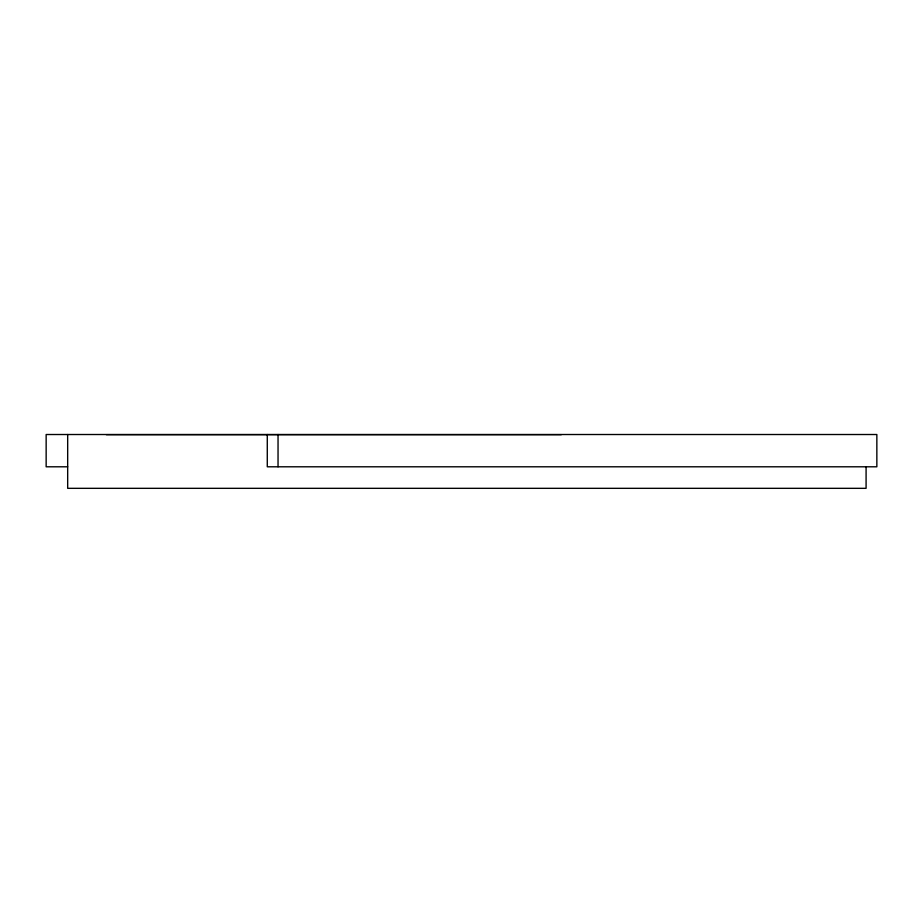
<?xml version="1.0" encoding="UTF-8"?>
<svg xmlns="http://www.w3.org/2000/svg" width="923" height="923" viewBox="0 0 923 923"><rect width="100%" height="100%" fill="white"/><g stroke="black" fill="none" stroke-linecap="round" stroke-linejoin="round"><path stroke-width="1.38" d="M106.33 434.675L561.299 434.675M67.679 466.796L46.15 466.796L46.15 434.514L876.85 434.514L876.85 466.796L267.278 466.796L267.278 434.514M866.086 466.796L866.086 488.325L67.679 488.325L67.679 434.514M278.042 434.514L278.042 466.796"/></g></svg>
